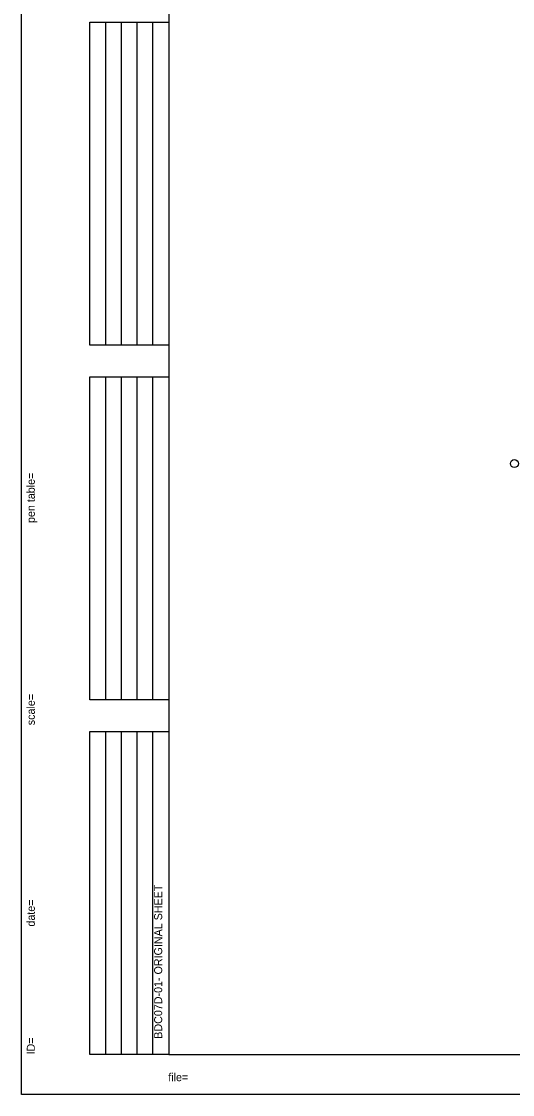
# Model space of a CAD drawing. Extents: x 499945 to 500993, y 499985 to 500645.
# Drawn here: x 499944.8 to 500128.8, y 499985 to 500387.1 of the extents above; entities that cross this region are included whole.
import ezdxf

# ---------------------------------------------------------------- set-up
doc = ezdxf.new("R2010")
doc.units = 0
for name, color, linetype in [('1', 7, 'Continuous'), ('41', 7, 'Continuous'), ('5', 7, 'Continuous'), ('56', 7, 'Continuous'), ('60', 7, 'Continuous')]:
    doc.layers.add(name, color=color, linetype=linetype)

msp = doc.modelspace()

# ---------------------------------------------------------------- linework, layer by layer
at = {"layer": '1'}
for p, q in [((500000, 500630), (500000, 500000)), ((499970.47, 500265.75), (499970.47, 500386.81)), ((499970.47, 500386.81), (500000, 500386.81)), ((499976.38, 500265.75), (499976.38, 500386.81)), ((499982.28, 500265.75), (499982.28, 500386.81)), ((499988.19, 500265.75), (499988.19, 500386.81)), ((499994.09, 500265.75), (499994.09, 500386.81)), ((500000, 500265.75), (499970.47, 500265.75)), ((499970.47, 500132.87), (499970.47, 500253.94)), ((499970.47, 500253.94), (500000, 500253.94)), ((499976.38, 500132.87), (499976.38, 500253.94)), ((499982.28, 500132.87), (499982.28, 500253.94)), ((499988.19, 500132.87), (499988.19, 500253.94)), ((499994.09, 500132.87), (499994.09, 500253.94)), ((500000, 500132.87), (499970.47, 500132.87)), ((499970.47, 500000), (499970.47, 500121.06)), ((499970.47, 500121.06), (500000, 500121.06)), ((499976.38, 500000), (499976.38, 500121.06)), ((499982.28, 500000), (499982.28, 500121.06)), ((499988.19, 500000), (499988.19, 500121.06)), ((499994.09, 500000), (499994.09, 500121.06)), ((500000, 500000), (499970.47, 500000)), ((500000, 500000), (500990, 500000)), ((500993, 499985), (499944.83, 499985))]:
    msp.add_line(p, q, dxfattribs=at)
at = {"layer": '41'}
msp.add_lwpolyline([(499944.83, 500645), (500993, 500645), (500993, 499985), (499944.83, 499985)], close=True, dxfattribs=at)
at = {"layer": '56'}
msp.add_circle((500129.55, 500221.41), 1.5, dxfattribs=at)
at = {"layer": '60'}
msp.add_circle((500129.55, 500221.41), 1.5, dxfattribs=at)

# ---------------------------------------------------------------- texts
at = {"layer": '1'}
for s, height, p in [('...................pentable..................', 0.0432, (499949.83, 500223.07)), ('pen table=', 3, (499949.83, 500199.16)), ('......scale......', 0.0432, (499949.83, 500138.07)), ('scale=', 3, (499949.83, 500123.39)), ('.......time......', 0.0432, (499949.83, 500061.07)), ('date=', 3, (499949.83, 500047.94)), ('............who............', 0.0432, (499949.83, 500008)), ('ID=', 3, (499949.83, 500000.03))]:
    msp.add_text(s, height=height, rotation=90, dxfattribs=at).set_placement(p)
for s, height, p in [('file=', 3, (499999.84, 499990)), ('...................bob..................', 0.0432, (500009.83, 499990))]:
    msp.add_text(s, height=height, dxfattribs=at).set_placement(p)
at = {"layer": '5'}
msp.add_text('BDC07D-01- ORIGINAL SHEET', height=3, rotation=90, dxfattribs=at).set_placement((499997.56, 500005.91))

doc.saveas('drawing.dxf')
